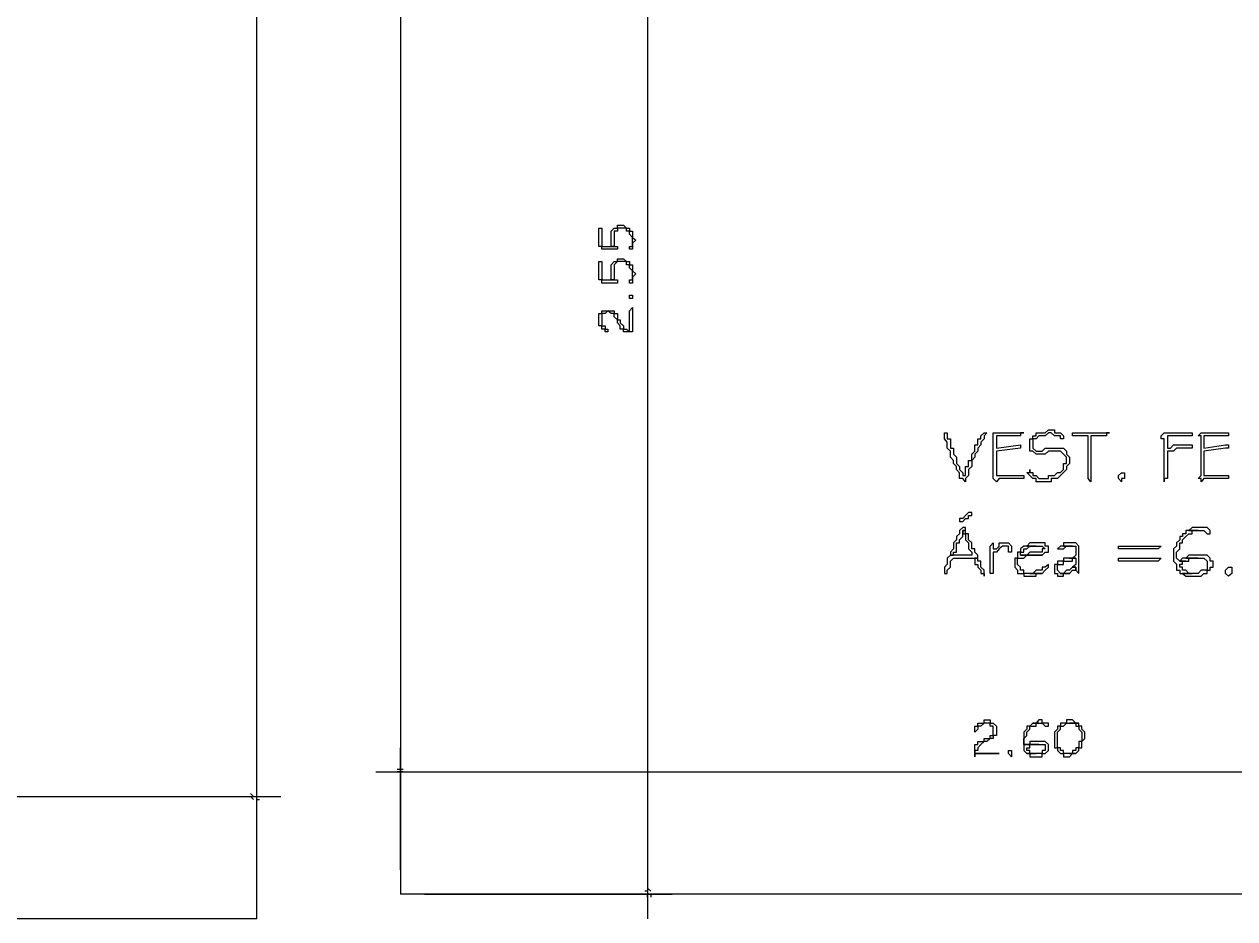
# Model space of a CAD drawing. Header units: millimetres. Extents: x -518.8 to -461.2, y 3.5 to 44.2.
# Drawn here: x -504.104 to -501.582, y 32.791 to 34.655 of the extents above; entities that cross this region are included whole.
import ezdxf

# ---------------------------------------------------------------- set-up
doc = ezdxf.new("R2010")
doc.units = ezdxf.units.MM
doc.header["$MEASUREMENT"] = 0
for name, color, linetype in [('10', 10, 'Continuous'), ('16', 16, 'Continuous'), ('MYSOLIDS', 7, 'Continuous')]:
    doc.layers.add(name, color=color, linetype=linetype)

msp = doc.modelspace()

# ---------------------------------------------------------------- linework, layer by layer
at = {"layer": '10'}
for points in [[(-503.6196, 32.7909), (-503.6196, 35.5985), (-503.6196, 35.5985), (-503.3203, 35.5985), (-503.3203, 32.8421)], [(-500.7105, 32.8421), (-503.3203, 32.8421)], [(-503.6196, 32.7909), (-507.7324, 32.7909)]]:
    msp.add_lwpolyline(points, dxfattribs=at)
at = {"layer": '16'}
for points in [[(-502.8053, 35.4518), (-502.8053, 32.7909)], [(-503.3203, 32.8932), (-503.3203, 33.1473)], [(-503.6196, 32.8421), (-503.6196, 33.0902)], [(-503.3714, 33.0969), (-500.6662, 33.0969)], [(-503.3271, 33.103), (-503.3203, 33.103), (-503.3203, 33.103), (-503.3203, 33.103), (-503.3203, 33.103), (-503.3143, 33.103)], [(-503.3143, 33.0969), (-503.3203, 33.0969), (-503.3203, 33.0969), (-503.3203, 33.0969), (-503.3203, 33.0969), (-503.3271, 33.0969)], [(-507.7835, 33.0458), (-503.5692, 33.0458)], [(-503.6263, 33.0458), (-503.6324, 33.0518)], [(-503.6263, 33.0398), (-503.6324, 33.0458)], [(-503.6196, 33.0458), (-503.6196, 33.0458), (-503.6196, 33.0458), (-503.6136, 33.0458)], [(-503.6196, 33.0398), (-503.6196, 33.0398), (-503.6196, 33.0398), (-503.6136, 33.0398)], [(-502.7985, 32.8488), (-502.8053, 32.8548)], [(-503.2699, 32.8421), (-502.7542, 32.8421)], [(-502.8053, 32.8488), (-502.8053, 32.8488), (-502.8053, 32.8488), (-502.8113, 32.8488)], [(-502.8053, 32.836), (-502.8053, 32.8421), (-502.8053, 32.8421), (-502.8113, 32.8421)], [(-502.7985, 32.8421), (-502.7985, 32.8421), (-502.7985, 32.8421), (-502.7985, 32.836)]]:
    msp.add_lwpolyline(points, dxfattribs=at)
at = {"layer": 'MYSOLIDS'}
for points in [[(-502.9008, 34.1917), (-502.894, 34.1917), (-502.894, 34.1917), (-502.894, 34.1917), (-502.888, 34.1917), (-502.8812, 34.1917), (-502.8812, 34.1917), (-502.8752, 34.1917), (-502.8752, 34.1917), (-502.8812, 34.1917), (-502.8812, 34.1985), (-502.8812, 34.1985), (-502.8812, 34.1985), (-502.8812, 34.2045), (-502.8812, 34.2045), (-502.8812, 34.2105), (-502.8812, 34.2105), (-502.8812, 34.2172), (-502.8812, 34.2172), (-502.8812, 34.2233), (-502.8812, 34.2233), (-502.8752, 34.23), (-502.8752, 34.23), (-502.8752, 34.23), (-502.8684, 34.23), (-502.8684, 34.236), (-502.8684, 34.236), (-502.8624, 34.236), (-502.8624, 34.236), (-502.8557, 34.236), (-502.8557, 34.236), (-502.8496, 34.23), (-502.8496, 34.23), (-502.8496, 34.23), (-502.8429, 34.23), (-502.8429, 34.2233), (-502.8429, 34.2233), (-502.8369, 34.2233), (-502.8369, 34.2172), (-502.8369, 34.2172), (-502.8369, 34.2172), (-502.8369, 34.2105), (-502.8369, 34.2105), (-502.8301, 34.2045), (-502.8301, 34.2045), (-502.8369, 34.1985), (-502.8369, 34.1985), (-502.8369, 34.1917), (-502.8369, 34.1917), (-502.8369, 34.1917), (-502.8369, 34.1857), (-502.8429, 34.1857), (-502.8429, 34.1857), (-502.8429, 34.1857), (-502.8429, 34.1857), (-502.8429, 34.1857), (-502.8429, 34.1857), (-502.8429, 34.1857), (-502.8429, 34.1857), (-502.8429, 34.1917), (-502.8429, 34.1917), (-502.8429, 34.1917), (-502.8369, 34.1917), (-502.8369, 34.1917), (-502.8369, 34.1985), (-502.8369, 34.1985), (-502.8369, 34.2045), (-502.8369, 34.2045), (-502.8369, 34.2105), (-502.8369, 34.2105), (-502.8429, 34.2172), (-502.8429, 34.2172), (-502.8429, 34.2172), (-502.8429, 34.2233), (-502.8496, 34.2233), (-502.8496, 34.2233), (-502.8496, 34.23), (-502.8557, 34.23), (-502.8557, 34.23), (-502.8624, 34.23), (-502.8624, 34.23), (-502.8684, 34.23), (-502.8684, 34.2233), (-502.8752, 34.2233), (-502.8752, 34.2233), (-502.8752, 34.2233), (-502.8752, 34.2172), (-502.8752, 34.2172), (-502.8752, 34.2105), (-502.8752, 34.2105), (-502.8752, 34.2045), (-502.8752, 34.2045), (-502.8752, 34.2045), (-502.8752, 34.1985), (-502.8752, 34.1985), (-502.8752, 34.1985), (-502.8752, 34.1917), (-502.8752, 34.1917), (-502.8684, 34.1917), (-502.8684, 34.1917), (-502.8684, 34.1857), (-502.8684, 34.1857), (-502.8752, 34.1857), (-502.8752, 34.1857), (-502.8752, 34.1857), (-502.8812, 34.1857), (-502.8812, 34.1857), (-502.888, 34.1857), (-502.888, 34.1857), (-502.894, 34.1857), (-502.894, 34.1857), (-502.9008, 34.1857), (-502.9008, 34.1857), (-502.9008, 34.1857), (-502.9008, 34.1917), (-502.9068, 34.1917), (-502.9068, 34.1917), (-502.9068, 34.1985), (-502.9068, 34.1985), (-502.9068, 34.1985), (-502.9068, 34.2045), (-502.9068, 34.2045), (-502.9068, 34.2105), (-502.9068, 34.2105), (-502.9068, 34.2172), (-502.9068, 34.2233), (-502.9068, 34.2233), (-502.9068, 34.2233), (-502.9068, 34.23), (-502.9068, 34.23), (-502.9068, 34.23), (-502.9068, 34.23), (-502.9008, 34.23), (-502.9008, 34.23), (-502.9008, 34.23), (-502.9008, 34.23), (-502.9008, 34.23), (-502.9008, 34.2233), (-502.9008, 34.2233), (-502.9008, 34.2172), (-502.9008, 34.2105), (-502.9008, 34.2105), (-502.9008, 34.2045), (-502.9008, 34.1985), (-502.9008, 34.1985), (-502.9008, 34.1917), (-502.9008, 34.1917), (-502.9008, 34.1917), (-502.9008, 34.1917), (-502.9008, 34.1917)], [(-502.9008, 34.1218), (-502.894, 34.1218), (-502.894, 34.1218), (-502.894, 34.1218), (-502.888, 34.1218), (-502.8812, 34.1218), (-502.8812, 34.1218), (-502.8752, 34.1218), (-502.8752, 34.1218), (-502.8812, 34.1218), (-502.8812, 34.1278), (-502.8812, 34.1278), (-502.8812, 34.1345), (-502.8812, 34.1345), (-502.8812, 34.1345), (-502.8812, 34.1406), (-502.8812, 34.1406), (-502.8812, 34.1473), (-502.8812, 34.1473), (-502.8812, 34.1533), (-502.8812, 34.1533), (-502.8752, 34.1601), (-502.8752, 34.1601), (-502.8752, 34.1601), (-502.8684, 34.1601), (-502.8684, 34.1661), (-502.8684, 34.1661), (-502.8624, 34.1661), (-502.8624, 34.1661), (-502.8557, 34.1661), (-502.8557, 34.1661), (-502.8496, 34.1601), (-502.8496, 34.1601), (-502.8496, 34.1601), (-502.8429, 34.1601), (-502.8429, 34.1601), (-502.8429, 34.1533), (-502.8369, 34.1533), (-502.8369, 34.1533), (-502.8369, 34.1473), (-502.8369, 34.1473), (-502.8369, 34.1406), (-502.8369, 34.1406), (-502.8301, 34.1345), (-502.8301, 34.1345), (-502.8369, 34.1278), (-502.8369, 34.1278), (-502.8369, 34.1218), (-502.8369, 34.1218), (-502.8369, 34.1218), (-502.8369, 34.115), (-502.8429, 34.115), (-502.8429, 34.115), (-502.8429, 34.115), (-502.8429, 34.115), (-502.8429, 34.115), (-502.8429, 34.115), (-502.8429, 34.1218), (-502.8429, 34.1218), (-502.8429, 34.1218), (-502.8429, 34.1218), (-502.8429, 34.1218), (-502.8369, 34.1218), (-502.8369, 34.1218), (-502.8369, 34.1278), (-502.8369, 34.1278), (-502.8369, 34.1345), (-502.8369, 34.1345), (-502.8369, 34.1406), (-502.8369, 34.1406), (-502.8429, 34.1473), (-502.8429, 34.1473), (-502.8429, 34.1533), (-502.8429, 34.1533), (-502.8496, 34.1533), (-502.8496, 34.1533), (-502.8496, 34.1601), (-502.8557, 34.1601), (-502.8557, 34.1601), (-502.8624, 34.1601), (-502.8624, 34.1601), (-502.8684, 34.1601), (-502.8684, 34.1601), (-502.8752, 34.1533), (-502.8752, 34.1533), (-502.8752, 34.1533), (-502.8752, 34.1473), (-502.8752, 34.1473), (-502.8752, 34.1406), (-502.8752, 34.1406), (-502.8752, 34.1345), (-502.8752, 34.1345), (-502.8752, 34.1345), (-502.8752, 34.1278), (-502.8752, 34.1278), (-502.8752, 34.1278), (-502.8752, 34.1218), (-502.8752, 34.1218), (-502.8684, 34.1218), (-502.8684, 34.1218), (-502.8684, 34.115), (-502.8684, 34.115), (-502.8752, 34.115), (-502.8752, 34.115), (-502.8752, 34.115), (-502.8812, 34.115), (-502.8812, 34.115), (-502.888, 34.115), (-502.888, 34.115), (-502.894, 34.115), (-502.894, 34.115), (-502.9008, 34.115), (-502.9008, 34.115), (-502.9008, 34.115), (-502.9008, 34.1218), (-502.9068, 34.1218), (-502.9068, 34.1218), (-502.9068, 34.1278), (-502.9068, 34.1278), (-502.9068, 34.1345), (-502.9068, 34.1345), (-502.9068, 34.1406), (-502.9068, 34.1406), (-502.9068, 34.1473), (-502.9068, 34.1473), (-502.9068, 34.1533), (-502.9068, 34.1533), (-502.9068, 34.1533), (-502.9068, 34.1601), (-502.9068, 34.1601), (-502.9068, 34.1601), (-502.9068, 34.1601), (-502.9008, 34.1601), (-502.9008, 34.1601), (-502.9008, 34.1601), (-502.9008, 34.1601), (-502.9008, 34.1601), (-502.9008, 34.1533), (-502.9008, 34.1533), (-502.9008, 34.1473), (-502.9008, 34.1406), (-502.9008, 34.1406), (-502.9008, 34.1345), (-502.9008, 34.1278), (-502.9008, 34.1278), (-502.9008, 34.1218), (-502.9008, 34.1218), (-502.9008, 34.1218), (-502.9008, 34.1218), (-502.9008, 34.1218)], [(-502.8369, 34.0902), (-502.8369, 34.0834), (-502.8369, 34.0834), (-502.8369, 34.0834), (-502.8369, 34.0834), (-502.8429, 34.0834), (-502.8429, 34.0834), (-502.8429, 34.0902), (-502.8429, 34.0902), (-502.8429, 34.0902), (-502.8429, 34.0902), (-502.8429, 34.0902), (-502.8429, 34.0902), (-502.8369, 34.0902), (-502.8369, 34.0902), (-502.8369, 34.0902), (-502.8369, 34.0902), (-502.8369, 34.0902), (-502.8369, 34.0902), (-502.8369, 34.0902)], [(-502.8429, 34.0135), (-502.8429, 34.0578), (-502.8429, 34.0578), (-502.8429, 34.0578), (-502.8369, 34.0646), (-502.8369, 34.0646), (-502.8369, 34.0578), (-502.8369, 34.0578), (-502.8369, 34.0578), (-502.8369, 34.0578), (-502.8369, 34.0135), (-502.8369, 34.0135), (-502.8369, 34.0135), (-502.8369, 34.0135), (-502.8369, 34.0135), (-502.8369, 34.0135), (-502.8369, 34.0135), (-502.8369, 34.0135), (-502.8369, 34.0135), (-502.8429, 34.0135), (-502.8429, 34.0135), (-502.8496, 34.0135), (-502.8496, 34.0135), (-502.8496, 34.0135), (-502.8557, 34.0135), (-502.8557, 34.0195), (-502.8624, 34.0195), (-502.8624, 34.0195), (-502.8624, 34.0195), (-502.8624, 34.0263), (-502.8624, 34.0263), (-502.8684, 34.0323), (-502.8684, 34.0323), (-502.8684, 34.0391), (-502.8684, 34.0391), (-502.8752, 34.0451), (-502.8752, 34.0451), (-502.8752, 34.0451), (-502.8752, 34.0518), (-502.8812, 34.0518), (-502.8812, 34.0518), (-502.8812, 34.0518), (-502.888, 34.0578), (-502.888, 34.0578), (-502.894, 34.0518), (-502.894, 34.0518), (-502.9008, 34.0518), (-502.9008, 34.0518), (-502.9008, 34.0451), (-502.9008, 34.0451), (-502.9008, 34.0391), (-502.9008, 34.0391), (-502.9008, 34.0323), (-502.9008, 34.0323), (-502.9008, 34.0323), (-502.9008, 34.0263), (-502.9008, 34.0263), (-502.894, 34.0263), (-502.894, 34.0195), (-502.894, 34.0195), (-502.888, 34.0195), (-502.888, 34.0195), (-502.888, 34.0135), (-502.888, 34.0135), (-502.888, 34.0135), (-502.888, 34.0135), (-502.888, 34.0135), (-502.888, 34.0135), (-502.894, 34.0135), (-502.894, 34.0135), (-502.894, 34.0195), (-502.9008, 34.0195), (-502.9008, 34.0195), (-502.9008, 34.0195), (-502.9008, 34.0263), (-502.9068, 34.0263), (-502.9068, 34.0263), (-502.9068, 34.0323), (-502.9068, 34.0323), (-502.9068, 34.0391), (-502.9068, 34.0391), (-502.9068, 34.0451), (-502.9068, 34.0451), (-502.9068, 34.0518), (-502.9008, 34.0518), (-502.9008, 34.0518), (-502.9008, 34.0518), (-502.9008, 34.0578), (-502.894, 34.0578), (-502.894, 34.0578), (-502.888, 34.0578), (-502.888, 34.0578), (-502.888, 34.0578), (-502.8812, 34.0578), (-502.8812, 34.0578), (-502.8812, 34.0578), (-502.8752, 34.0578), (-502.8752, 34.0518), (-502.8752, 34.0518), (-502.8684, 34.0518), (-502.8684, 34.0451), (-502.8684, 34.0451), (-502.8684, 34.0391), (-502.8624, 34.0391), (-502.8624, 34.0323), (-502.8624, 34.0323), (-502.8624, 34.0323), (-502.8557, 34.0263), (-502.8557, 34.0263), (-502.8557, 34.0195), (-502.8557, 34.0195), (-502.8496, 34.0195), (-502.8496, 34.0195), (-502.8429, 34.0135), (-502.8429, 34.0135), (-502.8429, 34.0135), (-502.8429, 34.0135), (-502.8429, 34.0135)], [(-502.1429, 33.7142), (-502.1429, 33.7142), (-502.1429, 33.7203), (-502.1429, 33.727), (-502.1429, 33.733), (-502.1369, 33.733), (-502.1369, 33.7398), (-502.1369, 33.7458), (-502.1301, 33.7458), (-502.1301, 33.7526), (-502.1301, 33.7526), (-502.1301, 33.7586), (-502.1241, 33.7654), (-502.1241, 33.7654), (-502.1241, 33.7714), (-502.1241, 33.7782), (-502.1173, 33.7782), (-502.1173, 33.7842), (-502.1173, 33.7909), (-502.1113, 33.7909), (-502.1113, 33.7969), (-502.1113, 33.7969), (-502.1045, 33.8037), (-502.1045, 33.8037), (-502.1045, 33.8037), (-502.1045, 33.8037), (-502.1045, 33.8037), (-502.0985, 33.8037), (-502.0985, 33.8037), (-502.0985, 33.8037), (-502.1045, 33.7969), (-502.1045, 33.7909), (-502.1113, 33.7842), (-502.1113, 33.7842), (-502.1113, 33.7782), (-502.1173, 33.7714), (-502.1173, 33.7714), (-502.1173, 33.7654), (-502.1241, 33.7586), (-502.1241, 33.7586), (-502.1241, 33.7526), (-502.1241, 33.7526), (-502.1301, 33.7458), (-502.1301, 33.7398), (-502.1301, 33.733), (-502.1301, 33.733), (-502.1369, 33.727), (-502.1369, 33.7203), (-502.1369, 33.7203), (-502.1369, 33.7142), (-502.1429, 33.7082), (-502.1429, 33.7082), (-502.1429, 33.7082), (-502.1429, 33.7082), (-502.1429, 33.7015), (-502.1429, 33.7015), (-502.1429, 33.7015), (-502.1429, 33.7015), (-502.1489, 33.7082), (-502.1489, 33.7082), (-502.1557, 33.7082), (-502.1557, 33.7142), (-502.1557, 33.7203), (-502.1617, 33.727), (-502.1617, 33.727), (-502.1617, 33.727), (-502.1617, 33.733), (-502.1684, 33.7398), (-502.1684, 33.7398), (-502.1684, 33.7458), (-502.1745, 33.7526), (-502.1745, 33.7526), (-502.1745, 33.7586), (-502.1745, 33.7586), (-502.1745, 33.7654), (-502.1812, 33.7714), (-502.1812, 33.7714), (-502.1812, 33.7782), (-502.1812, 33.7782), (-502.1812, 33.7842), (-502.1872, 33.7909), (-502.1872, 33.7969), (-502.1872, 33.7969), (-502.1872, 33.8037), (-502.1872, 33.8037), (-502.1872, 33.8037), (-502.1872, 33.8037), (-502.1812, 33.8037), (-502.1812, 33.8037), (-502.1812, 33.8037), (-502.1812, 33.7969), (-502.1812, 33.7969), (-502.1812, 33.7909), (-502.1745, 33.7909), (-502.1745, 33.7842), (-502.1745, 33.7842), (-502.1745, 33.7782), (-502.1745, 33.7714), (-502.1684, 33.7714), (-502.1684, 33.7654), (-502.1684, 33.7586), (-502.1684, 33.7586), (-502.1617, 33.7526), (-502.1617, 33.7458), (-502.1617, 33.7458), (-502.1617, 33.7398), (-502.1557, 33.733), (-502.1557, 33.727), (-502.1557, 33.727), (-502.1489, 33.7203), (-502.1489, 33.7203), (-502.1489, 33.7142), (-502.1429, 33.7142), (-502.1429, 33.7142), (-502.1429, 33.7142), (-502.1429, 33.7142)], [(-502.079, 33.7714), (-502.0286, 33.7782), (-502.0286, 33.7782), (-502.0286, 33.7782), (-502.0286, 33.7782), (-502.0286, 33.7714), (-502.0286, 33.7714), (-502.0286, 33.7714), (-502.0286, 33.7714), (-502.0286, 33.7714), (-502.0286, 33.7714), (-502.079, 33.7654), (-502.079, 33.7654), (-502.079, 33.7654), (-502.079, 33.7586), (-502.079, 33.7586), (-502.079, 33.7586), (-502.079, 33.7526), (-502.079, 33.7458), (-502.079, 33.7398), (-502.079, 33.7398), (-502.079, 33.733), (-502.079, 33.733), (-502.079, 33.727), (-502.079, 33.721), (-502.079, 33.721), (-502.079, 33.7142), (-502.079, 33.7142), (-502.073, 33.7142), (-502.0662, 33.7142), (-502.0662, 33.7142), (-502.0602, 33.7142), (-502.0534, 33.7142), (-502.0534, 33.7142), (-502.0474, 33.7142), (-502.0414, 33.7142), (-502.0414, 33.7142), (-502.0346, 33.7142), (-502.0286, 33.7142), (-502.0286, 33.7142), (-502.0218, 33.7142), (-502.0218, 33.7142), (-502.0218, 33.7142), (-502.0218, 33.7142), (-502.0218, 33.7082), (-502.0286, 33.7082), (-502.0346, 33.7082), (-502.0414, 33.7082), (-502.0414, 33.7082), (-502.0474, 33.7082), (-502.0534, 33.7082), (-502.0534, 33.7082), (-502.0602, 33.7082), (-502.0662, 33.7082), (-502.0662, 33.7082), (-502.073, 33.7082), (-502.073, 33.7082), (-502.079, 33.7015), (-502.079, 33.7015), (-502.0857, 33.7082), (-502.0857, 33.7082), (-502.0857, 33.7082), (-502.0857, 33.7082), (-502.0857, 33.7142), (-502.0857, 33.7142), (-502.0857, 33.721), (-502.0857, 33.727), (-502.0857, 33.727), (-502.0857, 33.733), (-502.0857, 33.7398), (-502.0857, 33.7458), (-502.0857, 33.7458), (-502.0857, 33.7526), (-502.0857, 33.7586), (-502.0857, 33.7586), (-502.0857, 33.7654), (-502.0857, 33.7714), (-502.0857, 33.7714), (-502.0857, 33.7782), (-502.0857, 33.7842), (-502.0857, 33.7909), (-502.0857, 33.7909), (-502.0857, 33.7969), (-502.0857, 33.7969), (-502.0857, 33.7969), (-502.0857, 33.8037), (-502.0857, 33.8037), (-502.079, 33.8037), (-502.079, 33.8037), (-502.073, 33.8037), (-502.0662, 33.8037), (-502.0662, 33.8037), (-502.0662, 33.8037), (-502.0602, 33.8037), (-502.0534, 33.8037), (-502.0534, 33.8037), (-502.0474, 33.8037), (-502.0414, 33.8037), (-502.0414, 33.8037), (-502.0346, 33.8037), (-502.0286, 33.8037), (-502.0286, 33.8037), (-502.0286, 33.8037), (-502.0218, 33.8037), (-502.0218, 33.8037), (-502.0218, 33.8037), (-502.0218, 33.8037), (-502.0218, 33.8037), (-502.0286, 33.8037), (-502.0286, 33.7969), (-502.0346, 33.7969), (-502.0346, 33.7969), (-502.0414, 33.7969), (-502.0534, 33.7969), (-502.0534, 33.7969), (-502.0602, 33.7969), (-502.0662, 33.7969), (-502.073, 33.7969), (-502.073, 33.7969), (-502.079, 33.7969), (-502.079, 33.7909), (-502.079, 33.7842), (-502.079, 33.7842), (-502.079, 33.7782), (-502.079, 33.7782), (-502.079, 33.7714), (-502.079, 33.7714), (-502.079, 33.7714), (-502.079, 33.7714)], [(-501.9451, 33.7909), (-501.9451, 33.7909), (-501.9451, 33.7909), (-501.9451, 33.7969), (-501.9451, 33.7969), (-501.9519, 33.7969), (-501.9579, 33.7969), (-501.9579, 33.7969), (-501.9647, 33.8037), (-501.9647, 33.8037), (-501.9707, 33.8037), (-501.9775, 33.7969), (-501.9835, 33.7969), (-501.9835, 33.7969), (-501.9902, 33.7969), (-501.9902, 33.7969), (-501.9963, 33.7909), (-502.003, 33.7909), (-502.003, 33.7842), (-502.003, 33.7782), (-502.003, 33.7782), (-502.003, 33.7714), (-502.003, 33.7714), (-501.9963, 33.7654), (-501.9902, 33.7654), (-501.9902, 33.7654), (-501.9835, 33.7654), (-501.9835, 33.7654), (-501.9775, 33.7714), (-501.9707, 33.7714), (-501.9707, 33.7714), (-501.9647, 33.7714), (-501.9579, 33.7714), (-501.9579, 33.7714), (-501.9519, 33.7714), (-501.9451, 33.7714), (-501.9451, 33.7714), (-501.9391, 33.7714), (-501.9331, 33.7654), (-501.9331, 33.7654), (-501.9331, 33.7654), (-501.9331, 33.7586), (-501.9263, 33.7526), (-501.9263, 33.7526), (-501.9263, 33.7458), (-501.9263, 33.7398), (-501.9263, 33.7398), (-501.9331, 33.733), (-501.9331, 33.727), (-501.9331, 33.727), (-501.9391, 33.721), (-501.9391, 33.721), (-501.9451, 33.7142), (-501.9451, 33.7142), (-501.9451, 33.7142), (-501.9519, 33.7082), (-501.9519, 33.7082), (-501.9579, 33.7082), (-501.9647, 33.7082), (-501.9647, 33.7015), (-501.9707, 33.7015), (-501.9775, 33.7015), (-501.9835, 33.7015), (-501.9835, 33.7015), (-501.9902, 33.7015), (-501.9963, 33.7015), (-501.9963, 33.7082), (-502.003, 33.7082), (-502.003, 33.7082), (-502.009, 33.7142), (-502.009, 33.7142), (-502.0158, 33.721), (-502.0158, 33.721), (-502.009, 33.721), (-502.009, 33.721), (-502.009, 33.727), (-502.009, 33.727), (-502.009, 33.721), (-502.009, 33.721), (-502.003, 33.721), (-502.003, 33.721), (-502.003, 33.7142), (-501.9963, 33.7142), (-501.9963, 33.7142), (-501.9902, 33.7082), (-501.9902, 33.7082), (-501.9835, 33.7082), (-501.9775, 33.7082), (-501.9707, 33.7082), (-501.9707, 33.7142), (-501.9647, 33.7142), (-501.9579, 33.7142), (-501.9579, 33.7142), (-501.9519, 33.721), (-501.9519, 33.721), (-501.9519, 33.721), (-501.9451, 33.721), (-501.9391, 33.727), (-501.9391, 33.733), (-501.9391, 33.733), (-501.9391, 33.7398), (-501.9331, 33.7398), (-501.9331, 33.7458), (-501.9331, 33.7526), (-501.9391, 33.7586), (-501.9391, 33.7586), (-501.9391, 33.7586), (-501.9451, 33.7654), (-501.9451, 33.7654), (-501.9519, 33.7654), (-501.9519, 33.7654), (-501.9579, 33.7654), (-501.9647, 33.7654), (-501.9647, 33.7654), (-501.9707, 33.7654), (-501.9775, 33.7586), (-501.9835, 33.7586), (-501.9835, 33.7586), (-501.9902, 33.7586), (-501.9963, 33.7586), (-502.003, 33.7654), (-502.003, 33.7654), (-502.003, 33.7654), (-502.009, 33.7654), (-502.009, 33.7714), (-502.009, 33.7782), (-502.009, 33.7782), (-502.009, 33.7842), (-502.009, 33.7842), (-502.009, 33.7909), (-502.003, 33.7909), (-502.003, 33.7969), (-501.9963, 33.7969), (-501.9963, 33.8037), (-501.9902, 33.8037), (-501.9835, 33.8037), (-501.9835, 33.8037), (-501.9775, 33.8037), (-501.9707, 33.8097), (-501.9647, 33.8097), (-501.9647, 33.8097), (-501.9579, 33.8097), (-501.9579, 33.8037), (-501.9519, 33.8037), (-501.9451, 33.8037), (-501.9451, 33.8037), (-501.9391, 33.7969), (-501.9391, 33.7969), (-501.9391, 33.7909), (-501.9391, 33.7909), (-501.9451, 33.7909), (-501.9451, 33.7909), (-501.9451, 33.7909), (-501.9451, 33.7909), (-501.9451, 33.7909)], [(-501.8496, 33.8037), (-501.8496, 33.8037), (-501.8496, 33.8037), (-501.8496, 33.8037), (-501.8436, 33.8037), (-501.8436, 33.8037), (-501.8496, 33.8037), (-501.8496, 33.8037), (-501.8496, 33.7969), (-501.8496, 33.7969), (-501.882, 33.7969), (-501.882, 33.7082), (-501.882, 33.7082), (-501.882, 33.7082), (-501.882, 33.7015), (-501.882, 33.7015), (-501.888, 33.7082), (-501.888, 33.7082), (-501.888, 33.7082), (-501.888, 33.7082), (-501.888, 33.7969), (-501.888, 33.7969), (-501.9008, 33.7969), (-501.9075, 33.7969), (-501.9075, 33.7969), (-501.9136, 33.7969), (-501.9136, 33.7969), (-501.9136, 33.7969), (-501.9203, 33.7969), (-501.9203, 33.7969), (-501.9203, 33.7969), (-501.9203, 33.7969), (-501.9203, 33.8037), (-501.9203, 33.8037), (-501.9136, 33.8037), (-501.9136, 33.8037), (-501.9136, 33.8037), (-501.9075, 33.8037), (-501.9008, 33.8037), (-501.9008, 33.8037), (-501.8948, 33.8037), (-501.888, 33.8037), (-501.888, 33.8037), (-501.8496, 33.8037), (-501.8496, 33.8037), (-501.8496, 33.8037)], [(-501.7226, 33.7714), (-501.7166, 33.7714), (-501.7166, 33.7714), (-501.7098, 33.7782), (-501.7038, 33.7782), (-501.697, 33.7782), (-501.697, 33.7782), (-501.691, 33.7782), (-501.6842, 33.7782), (-501.6842, 33.7782), (-501.6782, 33.7782), (-501.6782, 33.7782), (-501.6782, 33.7782), (-501.6714, 33.7782), (-501.6714, 33.7782), (-501.6714, 33.7714), (-501.6714, 33.7714), (-501.6714, 33.7714), (-501.6714, 33.7714), (-501.6782, 33.7714), (-501.6842, 33.7714), (-501.691, 33.7714), (-501.697, 33.7714), (-501.7038, 33.7714), (-501.7038, 33.7714), (-501.7098, 33.7654), (-501.7166, 33.7654), (-501.7226, 33.7654), (-501.7226, 33.7654), (-501.7226, 33.7654), (-501.7226, 33.7654), (-501.7226, 33.7586), (-501.7226, 33.7526), (-501.7226, 33.7526), (-501.7226, 33.7458), (-501.7226, 33.7458), (-501.7226, 33.733), (-501.7226, 33.727), (-501.7226, 33.727), (-501.7226, 33.721), (-501.7226, 33.7142), (-501.7226, 33.7142), (-501.7226, 33.7082), (-501.7293, 33.7082), (-501.7293, 33.7015), (-501.7293, 33.7082), (-501.7293, 33.7082), (-501.7293, 33.7082), (-501.7293, 33.7082), (-501.7293, 33.7142), (-501.7293, 33.7142), (-501.7293, 33.7142), (-501.7293, 33.721), (-501.7293, 33.727), (-501.7293, 33.727), (-501.7293, 33.733), (-501.7293, 33.7398), (-501.7293, 33.7458), (-501.7293, 33.7458), (-501.7293, 33.7526), (-501.7293, 33.7586), (-501.7293, 33.7586), (-501.7293, 33.7654), (-501.7293, 33.7714), (-501.7293, 33.7782), (-501.7293, 33.7782), (-501.7293, 33.7842), (-501.7293, 33.7909), (-501.7354, 33.7909), (-501.7354, 33.7969), (-501.7354, 33.7969), (-501.7354, 33.7969), (-501.7293, 33.8037), (-501.7293, 33.8037), (-501.7293, 33.8037), (-501.7226, 33.8037), (-501.7226, 33.8037), (-501.7166, 33.8037), (-501.7098, 33.8037), (-501.7038, 33.8037), (-501.7038, 33.8037), (-501.697, 33.8037), (-501.691, 33.8037), (-501.6842, 33.8037), (-501.6842, 33.8037), (-501.6782, 33.8037), (-501.6714, 33.8037), (-501.6714, 33.8037), (-501.6714, 33.8037), (-501.6714, 33.8037), (-501.6714, 33.8037), (-501.6714, 33.8037), (-501.6714, 33.8037), (-501.6714, 33.8037), (-501.6714, 33.7969), (-501.6782, 33.7969), (-501.6842, 33.7969), (-501.691, 33.7969), (-501.697, 33.7969), (-501.7038, 33.7969), (-501.7098, 33.7969), (-501.7098, 33.7969), (-501.7166, 33.7969), (-501.7226, 33.7969), (-501.7226, 33.7969), (-501.7226, 33.7969), (-501.7226, 33.7909), (-501.7226, 33.7842), (-501.7226, 33.7842), (-501.7226, 33.7782), (-501.7226, 33.7714), (-501.7226, 33.7714), (-501.7226, 33.7714), (-501.7226, 33.7714)], [(-501.6466, 33.7714), (-501.6015, 33.7782), (-501.6015, 33.7782), (-501.5955, 33.7782), (-501.5955, 33.7782), (-501.5955, 33.7714), (-501.5955, 33.7714), (-501.5955, 33.7714), (-501.5955, 33.7714), (-501.6015, 33.7714), (-501.6015, 33.7714), (-501.6466, 33.7654), (-501.6466, 33.7654), (-501.6466, 33.7654), (-501.6466, 33.7586), (-501.6466, 33.7586), (-501.6466, 33.7586), (-501.6466, 33.7526), (-501.6466, 33.7458), (-501.6466, 33.7398), (-501.6466, 33.7398), (-501.6466, 33.733), (-501.6466, 33.733), (-501.6466, 33.727), (-501.6466, 33.721), (-501.6466, 33.721), (-501.6466, 33.7142), (-501.6466, 33.7142), (-501.6466, 33.7142), (-501.6399, 33.7142), (-501.6339, 33.7142), (-501.6271, 33.7142), (-501.6271, 33.7142), (-501.6211, 33.7142), (-501.6211, 33.7142), (-501.6143, 33.7142), (-501.6083, 33.7142), (-501.6015, 33.7142), (-501.6015, 33.7142), (-501.5955, 33.7142), (-501.5955, 33.7142), (-501.5955, 33.7142), (-501.5955, 33.7142), (-501.5955, 33.7142), (-501.5955, 33.7082), (-501.6015, 33.7082), (-501.6015, 33.7082), (-501.6083, 33.7082), (-501.6143, 33.7082), (-501.6143, 33.7082), (-501.6211, 33.7082), (-501.6271, 33.7082), (-501.6271, 33.7082), (-501.6339, 33.7082), (-501.6399, 33.7082), (-501.6466, 33.7082), (-501.6466, 33.7082), (-501.6527, 33.7015), (-501.6527, 33.7015), (-501.6527, 33.7082), (-501.6527, 33.7082), (-501.6587, 33.7082), (-501.6587, 33.7082), (-501.6527, 33.7142), (-501.6527, 33.7142), (-501.6527, 33.721), (-501.6527, 33.727), (-501.6527, 33.727), (-501.6527, 33.733), (-501.6527, 33.7398), (-501.6527, 33.7458), (-501.6527, 33.7458), (-501.6527, 33.7526), (-501.6527, 33.7586), (-501.6527, 33.7586), (-501.6527, 33.7654), (-501.6527, 33.7714), (-501.6527, 33.7714), (-501.6527, 33.7782), (-501.6527, 33.7842), (-501.6527, 33.7909), (-501.6527, 33.7909), (-501.6527, 33.7969), (-501.6587, 33.7969), (-501.6587, 33.7969), (-501.6527, 33.8037), (-501.6527, 33.8037), (-501.6527, 33.8037), (-501.6466, 33.8037), (-501.6466, 33.8037), (-501.6399, 33.8037), (-501.6339, 33.8037), (-501.6339, 33.8037), (-501.6271, 33.8037), (-501.6271, 33.8037), (-501.6211, 33.8037), (-501.6211, 33.8037), (-501.6143, 33.8037), (-501.6083, 33.8037), (-501.6015, 33.8037), (-501.6015, 33.8037), (-501.5955, 33.8037), (-501.5955, 33.8037), (-501.5955, 33.8037), (-501.5955, 33.8037), (-501.5955, 33.8037), (-501.5955, 33.8037), (-501.5955, 33.8037), (-501.5955, 33.8037), (-501.5955, 33.7969), (-501.6015, 33.7969), (-501.6083, 33.7969), (-501.6143, 33.7969), (-501.6211, 33.7969), (-501.6271, 33.7969), (-501.6339, 33.7969), (-501.6339, 33.7969), (-501.6399, 33.7969), (-501.6466, 33.7969), (-501.6466, 33.7969), (-501.6466, 33.7909), (-501.6466, 33.7842), (-501.6466, 33.7842), (-501.6466, 33.7782), (-501.6466, 33.7782), (-501.6466, 33.7714), (-501.6466, 33.7714), (-501.6466, 33.7714), (-501.6466, 33.7714)], [(-501.8181, 33.7015), (-501.8248, 33.7082), (-501.8248, 33.7082), (-501.8248, 33.7082), (-501.8248, 33.7082), (-501.8248, 33.7142), (-501.8248, 33.7142), (-501.8181, 33.7203), (-501.8181, 33.7203), (-501.8121, 33.7203), (-501.8121, 33.7203), (-501.8121, 33.7142), (-501.8121, 33.7142), (-501.8121, 33.7082), (-501.8181, 33.7082), (-501.8181, 33.7015), (-501.8181, 33.7015), (-501.8181, 33.7015), (-501.8181, 33.7015), (-501.8181, 33.7015)], [(-502.1301, 33.6375), (-502.1369, 33.6375), (-502.1369, 33.6375), (-502.1369, 33.6375), (-502.1429, 33.6315), (-502.1429, 33.6315), (-502.1489, 33.6248), (-502.1489, 33.6248), (-502.1557, 33.6248), (-502.1557, 33.6188), (-502.1557, 33.6188), (-502.1557, 33.6188), (-502.1557, 33.6188), (-502.1489, 33.6188), (-502.1489, 33.6188), (-502.1429, 33.6248), (-502.1429, 33.6248), (-502.1369, 33.6248), (-502.1369, 33.6315), (-502.1301, 33.6315), (-502.1301, 33.6315), (-502.1301, 33.6375), (-502.1301, 33.6375), (-502.1301, 33.6375), (-502.1301, 33.6375)], [(-502.1429, 33.6), (-502.1489, 33.6), (-502.1489, 33.5932), (-502.1429, 33.5932), (-502.1429, 33.5872), (-502.1429, 33.5804), (-502.1429, 33.5804), (-502.1369, 33.5744), (-502.1369, 33.5744), (-502.1369, 33.5676), (-502.1369, 33.5616), (-502.1301, 33.5548), (-502.1301, 33.5548), (-502.1301, 33.5488), (-502.1684, 33.5488), (-502.1745, 33.5488), (-502.1812, 33.5421), (-502.1812, 33.536), (-502.1812, 33.536), (-502.1812, 33.53), (-502.1812, 33.53), (-502.1872, 33.5233), (-502.1872, 33.5172), (-502.1872, 33.5105), (-502.1872, 33.5105), (-502.1872, 33.5105), (-502.1872, 33.5105), (-502.1812, 33.5105), (-502.1812, 33.5105), (-502.1812, 33.5172), (-502.1745, 33.5233), (-502.1745, 33.5233), (-502.1745, 33.53), (-502.1745, 33.53), (-502.1745, 33.536), (-502.1684, 33.5421), (-502.1241, 33.5421), (-502.1173, 33.5421), (-502.1173, 33.5488), (-502.1241, 33.5548), (-502.1241, 33.5548), (-502.1241, 33.5616), (-502.1301, 33.5616), (-502.1301, 33.5676), (-502.1301, 33.5744), (-502.1301, 33.5744), (-502.1369, 33.5804), (-502.1369, 33.5804), (-502.1369, 33.5872), (-502.1369, 33.5872), (-502.1369, 33.5932), (-502.1429, 33.5932), (-502.1429, 33.6), (-502.1429, 33.6)], [(-502.1489, 33.606), (-502.1489, 33.606), (-502.1489, 33.606), (-502.1489, 33.606), (-502.1557, 33.6), (-502.1557, 33.6), (-502.1557, 33.5932), (-502.1617, 33.5872), (-502.1617, 33.5804), (-502.1684, 33.5744), (-502.1684, 33.5676), (-502.1684, 33.5676), (-502.1684, 33.5616), (-502.1684, 33.5616), (-502.1745, 33.5548), (-502.1745, 33.5488), (-502.1745, 33.5488), (-502.1684, 33.5488), (-502.1684, 33.5488), (-502.1684, 33.5548), (-502.1617, 33.5548), (-502.1617, 33.5616), (-502.1617, 33.5676), (-502.1617, 33.5676), (-502.1617, 33.5744), (-502.1557, 33.5744), (-502.1557, 33.5804), (-502.1557, 33.5804), (-502.1489, 33.5872), (-502.1489, 33.5932), (-502.1489, 33.6), (-502.1429, 33.6), (-502.1429, 33.606), (-502.1429, 33.606), (-502.1489, 33.606), (-502.1489, 33.606)], [(-501.6782, 33.6), (-501.6782, 33.6), (-501.6842, 33.6), (-501.6842, 33.5932), (-501.691, 33.5932), (-501.691, 33.5872), (-501.697, 33.5872), (-501.697, 33.5804), (-501.697, 33.5804), (-501.7038, 33.5744), (-501.7038, 33.5676), (-501.7038, 33.5676), (-501.7038, 33.5676), (-501.7098, 33.5616), (-501.7098, 33.5548), (-501.7098, 33.5488), (-501.7098, 33.5488), (-501.7098, 33.5421), (-501.7098, 33.5421), (-501.7098, 33.536), (-501.7038, 33.53), (-501.7038, 33.5233), (-501.7038, 33.5233), (-501.7038, 33.5172), (-501.697, 33.5172), (-501.697, 33.5105), (-501.691, 33.5105), (-501.6714, 33.5105), (-501.6782, 33.5105), (-501.6782, 33.5105), (-501.6842, 33.5172), (-501.691, 33.5172), (-501.691, 33.5172), (-501.691, 33.5233), (-501.697, 33.5233), (-501.697, 33.53), (-501.691, 33.53), (-501.691, 33.536), (-501.6842, 33.536), (-501.697, 33.536), (-501.697, 33.536), (-501.7038, 33.5421), (-501.7038, 33.5421), (-501.7038, 33.5488), (-501.7038, 33.5488), (-501.7038, 33.5548), (-501.697, 33.5616), (-501.697, 33.5676), (-501.697, 33.5676), (-501.697, 33.5744), (-501.691, 33.5744), (-501.691, 33.5804), (-501.691, 33.5804), (-501.6842, 33.5872), (-501.6842, 33.5872), (-501.6782, 33.5932), (-501.6714, 33.5932), (-501.6714, 33.6), (-501.6714, 33.6), (-501.6654, 33.6), (-501.6587, 33.6), (-501.6587, 33.6), (-501.6782, 33.6), (-501.6782, 33.6)], [(-501.6527, 33.606), (-501.6527, 33.606), (-501.6587, 33.606), (-501.6654, 33.606), (-501.6714, 33.606), (-501.6714, 33.606), (-501.6782, 33.6), (-501.6587, 33.6), (-501.6527, 33.6), (-501.6466, 33.6), (-501.6466, 33.6), (-501.6399, 33.5932), (-501.6399, 33.5932), (-501.6399, 33.5932), (-501.6339, 33.5932), (-501.6339, 33.5932), (-501.6339, 33.5932), (-501.6339, 33.6), (-501.6339, 33.6), (-501.6399, 33.606), (-501.6399, 33.606), (-501.6466, 33.606), (-501.6527, 33.606), (-501.6527, 33.606), (-501.6527, 33.606)], [(-502.0857, 33.5616), (-502.079, 33.5616), (-502.073, 33.5676), (-502.073, 33.5676), (-502.073, 33.5744), (-502.0662, 33.5744), (-502.0602, 33.5744), (-502.0602, 33.5744), (-502.0534, 33.5744), (-502.0534, 33.5744), (-502.0474, 33.5676), (-502.0474, 33.5616), (-502.0474, 33.5616), (-502.0474, 33.5548), (-502.0474, 33.5548), (-502.0534, 33.5548), (-502.0534, 33.5548), (-502.0534, 33.5548), (-502.0534, 33.5548), (-502.0534, 33.5616), (-502.0534, 33.5616), (-502.0534, 33.5616), (-502.0534, 33.5616), (-502.0534, 33.5616), (-502.0534, 33.5616), (-502.0534, 33.5676), (-502.0534, 33.5676), (-502.0602, 33.5676), (-502.0602, 33.5676), (-502.0662, 33.5676), (-502.0662, 33.5676), (-502.0662, 33.5676), (-502.073, 33.5616), (-502.073, 33.5616), (-502.079, 33.5548), (-502.0857, 33.5548), (-502.0857, 33.5548), (-502.0857, 33.5488), (-502.0857, 33.5421), (-502.0857, 33.536), (-502.0857, 33.536), (-502.0857, 33.5293), (-502.0857, 33.5233), (-502.0857, 33.5233), (-502.0857, 33.5172), (-502.0857, 33.5172), (-502.0857, 33.5172), (-502.0857, 33.5105), (-502.0857, 33.5105), (-502.0857, 33.5105), (-502.0857, 33.5105), (-502.0857, 33.5105), (-502.0857, 33.5105), (-502.0918, 33.5105), (-502.0918, 33.5105), (-502.0918, 33.5233), (-502.0918, 33.5293), (-502.0918, 33.5293), (-502.0918, 33.536), (-502.0918, 33.5421), (-502.0918, 33.5421), (-502.0918, 33.5488), (-502.0918, 33.5548), (-502.0918, 33.5616), (-502.0918, 33.5616), (-502.0918, 33.5676), (-502.0918, 33.5676), (-502.0918, 33.5676), (-502.0918, 33.5676), (-502.0857, 33.5744), (-502.0857, 33.5744), (-502.0857, 33.5676), (-502.0857, 33.5676), (-502.0857, 33.5616), (-502.0857, 33.5616), (-502.0857, 33.5616), (-502.0857, 33.5616), (-502.0857, 33.5616), (-502.0857, 33.5616)], [(-502.0158, 33.5676), (-502.0218, 33.5676), (-502.0218, 33.5676), (-502.0286, 33.5616), (-502.0286, 33.5548), (-502.0346, 33.5548), (-502.0346, 33.5488), (-502.0346, 33.5488), (-502.0346, 33.5421), (-502.0406, 33.5421), (-502.0406, 33.536), (-502.0406, 33.5293), (-502.0406, 33.5293), (-502.0406, 33.5233), (-502.0346, 33.5172), (-502.0346, 33.5172), (-502.0346, 33.5105), (-502.0286, 33.5105), (-502.0286, 33.5105), (-502.0218, 33.5105), (-502.0218, 33.5045), (-502.0158, 33.5045), (-502.009, 33.5045), (-502.009, 33.5045), (-502.003, 33.5045), (-501.9963, 33.5045), (-501.9963, 33.5105), (-501.9902, 33.5105), (-501.9902, 33.5105), (-501.9835, 33.5105), (-502.009, 33.5105), (-502.0158, 33.5105), (-502.0218, 33.5105), (-502.0218, 33.5172), (-502.0286, 33.5172), (-502.0286, 33.5172), (-502.0286, 33.5233), (-502.0346, 33.5293), (-502.0346, 33.5293), (-502.0346, 33.536), (-502.0346, 33.536), (-502.0346, 33.5421), (-502.0286, 33.5421), (-502.0286, 33.5421), (-502.0218, 33.5421), (-502.0158, 33.5488), (-502.009, 33.5488), (-502.003, 33.5488), (-502.003, 33.5488), (-501.9963, 33.5488), (-501.9902, 33.5488), (-501.9902, 33.5488), (-501.9835, 33.5488), (-502.0286, 33.5488), (-502.0286, 33.5548), (-502.0218, 33.5548), (-502.0218, 33.5616), (-502.0158, 33.5616), (-502.009, 33.5676), (-502.009, 33.5676), (-502.003, 33.5676), (-502.003, 33.5676), (-501.9963, 33.5676), (-502.0158, 33.5676), (-502.0158, 33.5676)], [(-501.9963, 33.5744), (-501.9963, 33.5744), (-502.003, 33.5744), (-502.009, 33.5744), (-502.009, 33.5744), (-502.009, 33.5744), (-502.0158, 33.5676), (-501.9963, 33.5676), (-501.9902, 33.5676), (-501.9902, 33.5676), (-501.9835, 33.5676), (-501.9835, 33.5676), (-501.9775, 33.5616), (-501.9775, 33.5616), (-501.9835, 33.5616), (-501.9835, 33.5548), (-501.9902, 33.5548), (-501.9902, 33.5548), (-501.9963, 33.5548), (-502.003, 33.5548), (-502.003, 33.5548), (-502.009, 33.5548), (-502.0158, 33.5488), (-502.0218, 33.5488), (-502.0286, 33.5488), (-501.9835, 33.5488), (-501.9835, 33.5488), (-501.9775, 33.5548), (-501.9775, 33.5548), (-501.9707, 33.5548), (-501.9707, 33.5616), (-501.9707, 33.5676), (-501.9775, 33.5676), (-501.9775, 33.5744), (-501.9835, 33.5744), (-501.9835, 33.5744), (-501.9902, 33.5744), (-501.9963, 33.5744), (-501.9963, 33.5744)], [(-501.9391, 33.5676), (-501.9451, 33.5676), (-501.9451, 33.5676), (-501.9519, 33.5616), (-501.9519, 33.5616), (-501.9519, 33.5616), (-501.9519, 33.5616), (-501.9519, 33.5616), (-501.9451, 33.5616), (-501.9451, 33.5616), (-501.9391, 33.5616), (-501.9391, 33.5616), (-501.9331, 33.5676), (-501.9263, 33.5676), (-501.9263, 33.5676), (-501.9203, 33.5676), (-501.9391, 33.5676), (-501.9391, 33.5676)], [(-501.9203, 33.5744), (-501.9203, 33.5744), (-501.9263, 33.5744), (-501.9331, 33.5744), (-501.9331, 33.5744), (-501.9391, 33.5744), (-501.9391, 33.5676), (-501.9203, 33.5676), (-501.9203, 33.5676), (-501.9136, 33.5676), (-501.9136, 33.5616), (-501.9136, 33.5616), (-501.9136, 33.5548), (-501.9136, 33.5488), (-501.9136, 33.5488), (-501.9203, 33.5421), (-501.9263, 33.5421), (-501.9136, 33.5421), (-501.9136, 33.5293), (-501.9136, 33.5293), (-501.9203, 33.5233), (-501.9136, 33.5233), (-501.9136, 33.5172), (-501.9075, 33.5105), (-501.9075, 33.5105), (-501.9075, 33.5105), (-501.9075, 33.5172), (-501.9075, 33.5548), (-501.9075, 33.5616), (-501.9075, 33.5616), (-501.9075, 33.5676), (-501.9075, 33.5676), (-501.9136, 33.5744), (-501.9136, 33.5744), (-501.9203, 33.5744), (-501.9203, 33.5744)], [(-501.7421, 33.5616), (-501.8181, 33.5616), (-501.8248, 33.5616), (-501.8248, 33.5616), (-501.8248, 33.5676), (-501.8248, 33.5676), (-501.8248, 33.5676), (-501.8248, 33.5676), (-501.8181, 33.5676), (-501.8181, 33.5676), (-501.7421, 33.5676), (-501.7421, 33.5676), (-501.7421, 33.5676), (-501.7354, 33.5676), (-501.7354, 33.5676), (-501.7421, 33.5616), (-501.7421, 33.5616), (-501.7421, 33.5616), (-501.7421, 33.5616), (-501.7421, 33.5616), (-501.7421, 33.5616), (-501.7421, 33.5616)], [(-502.1173, 33.5421), (-502.1241, 33.5421), (-502.1241, 33.5421), (-502.1241, 33.536), (-502.1241, 33.5293), (-502.1173, 33.5293), (-502.1173, 33.5233), (-502.1113, 33.5172), (-502.1113, 33.5105), (-502.1113, 33.5105), (-502.1045, 33.5105), (-502.1045, 33.5045), (-502.1045, 33.5105), (-502.1045, 33.5105), (-502.1045, 33.5105), (-502.1045, 33.5172), (-502.1113, 33.5233), (-502.1113, 33.5293), (-502.1113, 33.536), (-502.1173, 33.536), (-502.1173, 33.5421), (-502.1173, 33.5421)], [(-501.9263, 33.5421), (-501.9331, 33.5421), (-501.9391, 33.5421), (-501.9391, 33.536), (-501.9451, 33.536), (-501.9451, 33.536), (-501.9519, 33.536), (-501.9519, 33.536), (-501.9519, 33.5293), (-501.9579, 33.5293), (-501.9579, 33.5233), (-501.9579, 33.5172), (-501.9579, 33.5172), (-501.9579, 33.5105), (-501.9579, 33.5105), (-501.9519, 33.5105), (-501.9519, 33.5045), (-501.9451, 33.5045), (-501.9391, 33.5045), (-501.9391, 33.5105), (-501.9331, 33.5105), (-501.9263, 33.5105), (-501.9263, 33.5105), (-501.9451, 33.5105), (-501.9451, 33.5105), (-501.9519, 33.5172), (-501.9519, 33.5172), (-501.9519, 33.5172), (-501.9519, 33.5233), (-501.9519, 33.5233), (-501.9519, 33.5293), (-501.9451, 33.5293), (-501.9451, 33.5293), (-501.9391, 33.5293), (-501.9391, 33.536), (-501.9331, 33.536), (-501.9263, 33.536), (-501.9203, 33.536), (-501.9203, 33.5421), (-501.9136, 33.5421), (-501.9263, 33.5421), (-501.9263, 33.5421)], [(-501.7421, 33.536), (-501.8181, 33.536), (-501.8248, 33.536), (-501.8248, 33.536), (-501.8248, 33.5421), (-501.8248, 33.5421), (-501.8248, 33.5421), (-501.8248, 33.5421), (-501.8181, 33.5421), (-501.8181, 33.5421), (-501.7421, 33.5421), (-501.7421, 33.5421), (-501.7421, 33.5421), (-501.7354, 33.5421), (-501.7354, 33.5421), (-501.7421, 33.536), (-501.7421, 33.536), (-501.7421, 33.536), (-501.7421, 33.536), (-501.7421, 33.536), (-501.7421, 33.536), (-501.7421, 33.536)], [(-501.6842, 33.5421), (-501.691, 33.5421), (-501.697, 33.536), (-501.697, 33.536), (-501.6842, 33.536), (-501.6782, 33.536), (-501.6782, 33.5421), (-501.6714, 33.5421), (-501.6714, 33.5421), (-501.6654, 33.5421), (-501.6587, 33.5421), (-501.6587, 33.5421), (-501.6842, 33.5421), (-501.6842, 33.5421)], [(-501.6587, 33.5488), (-501.6587, 33.5488), (-501.6654, 33.5488), (-501.6714, 33.5488), (-501.6714, 33.5488), (-501.6782, 33.5488), (-501.6782, 33.5488), (-501.6842, 33.5421), (-501.6842, 33.5421), (-501.6587, 33.5421), (-501.6527, 33.5421), (-501.6527, 33.5421), (-501.6466, 33.5421), (-501.6399, 33.536), (-501.6399, 33.536), (-501.6399, 33.536), (-501.6399, 33.5293), (-501.6399, 33.5293), (-501.6399, 33.5233), (-501.6399, 33.5172), (-501.6466, 33.5172), (-501.6466, 33.5172), (-501.6527, 33.5172), (-501.6587, 33.5105), (-501.6587, 33.5105), (-501.6654, 33.5105), (-501.6714, 33.5105), (-501.691, 33.5105), (-501.691, 33.5105), (-501.6842, 33.5045), (-501.6782, 33.5045), (-501.6782, 33.5045), (-501.6714, 33.5045), (-501.6654, 33.5045), (-501.6654, 33.5045), (-501.6587, 33.5045), (-501.6527, 33.5045), (-501.6466, 33.5105), (-501.6466, 33.5105), (-501.6399, 33.5105), (-501.6399, 33.5105), (-501.6399, 33.5172), (-501.6339, 33.5172), (-501.6339, 33.5233), (-501.6271, 33.5233), (-501.6271, 33.5293), (-501.6271, 33.536), (-501.6339, 33.536), (-501.6339, 33.5421), (-501.6339, 33.5421), (-501.6399, 33.5488), (-501.6399, 33.5488), (-501.6466, 33.5488), (-501.6527, 33.5488), (-501.6587, 33.5488), (-501.6587, 33.5488)], [(-501.9707, 33.5293), (-501.9707, 33.5293), (-501.9775, 33.5233), (-501.9775, 33.5233), (-501.9835, 33.5233), (-501.9835, 33.5233), (-501.9835, 33.5172), (-501.9902, 33.5172), (-501.9963, 33.5172), (-501.9963, 33.5172), (-502.003, 33.5105), (-502.003, 33.5105), (-502.009, 33.5105), (-501.9835, 33.5105), (-501.9835, 33.5105), (-501.9775, 33.5172), (-501.9775, 33.5172), (-501.9775, 33.5172), (-501.9707, 33.5233), (-501.9707, 33.5293), (-501.9707, 33.5293), (-501.9707, 33.5293), (-501.9707, 33.5293)], [(-501.9203, 33.5233), (-501.9203, 33.5233), (-501.9263, 33.5172), (-501.9263, 33.5172), (-501.9331, 33.5172), (-501.9331, 33.5172), (-501.9391, 33.5105), (-501.9451, 33.5105), (-501.9263, 33.5105), (-501.9203, 33.5172), (-501.9203, 33.5172), (-501.9136, 33.5172), (-501.9136, 33.5233), (-501.9203, 33.5233), (-501.9203, 33.5233)], [(-501.5955, 33.5045), (-501.6015, 33.5105), (-501.6015, 33.5105), (-501.6015, 33.5105), (-501.6015, 33.5105), (-501.6015, 33.5172), (-501.6015, 33.5172), (-501.5955, 33.5233), (-501.5955, 33.5233), (-501.5887, 33.5233), (-501.5887, 33.5233), (-501.5887, 33.5172), (-501.5887, 33.5172), (-501.5887, 33.5105), (-501.5887, 33.5105), (-501.5955, 33.5045), (-501.5955, 33.5045), (-501.5955, 33.5045), (-501.5955, 33.5045), (-501.5955, 33.5045)], [(-502.1241, 33.1353), (-502.079, 33.1353), (-502.079, 33.1353), (-502.079, 33.1353), (-502.073, 33.1353), (-502.073, 33.1353), (-502.079, 33.1353), (-502.079, 33.1353), (-502.079, 33.1353), (-502.079, 33.1353), (-502.1241, 33.1353), (-502.1241, 33.1285), (-502.1241, 33.1285), (-502.1241, 33.1285), (-502.1241, 33.1285), (-502.1241, 33.1353), (-502.1241, 33.1353), (-502.1241, 33.1353), (-502.1241, 33.1353), (-502.1241, 33.1413), (-502.1241, 33.1413), (-502.1241, 33.1473), (-502.1241, 33.1473), (-502.1241, 33.1473), (-502.1241, 33.1541), (-502.1173, 33.1541), (-502.1173, 33.1541), (-502.1173, 33.1601), (-502.1173, 33.1601), (-502.1113, 33.1601), (-502.1113, 33.1601), (-502.1045, 33.1601), (-502.1045, 33.1669), (-502.0985, 33.1669), (-502.0985, 33.1669), (-502.0918, 33.1669), (-502.0918, 33.1729), (-502.0918, 33.1729), (-502.0918, 33.1729), (-502.0857, 33.1729), (-502.0857, 33.1797), (-502.0857, 33.1797), (-502.0857, 33.1857), (-502.0857, 33.1857), (-502.0857, 33.1857), (-502.0857, 33.1924), (-502.0857, 33.1924), (-502.0857, 33.1924), (-502.0918, 33.1924), (-502.0918, 33.1985), (-502.0985, 33.1985), (-502.0985, 33.1985), (-502.1045, 33.1985), (-502.1045, 33.1985), (-502.1113, 33.1924), (-502.1113, 33.1924), (-502.1113, 33.1924), (-502.1173, 33.1924), (-502.1173, 33.1857), (-502.1173, 33.1857), (-502.1173, 33.1857), (-502.1173, 33.1857), (-502.1241, 33.1797), (-502.1241, 33.1797), (-502.1241, 33.1797), (-502.1241, 33.1797), (-502.1241, 33.1857), (-502.1241, 33.1857), (-502.1241, 33.1857), (-502.1241, 33.1857), (-502.1241, 33.1924), (-502.1173, 33.1924), (-502.1173, 33.1924), (-502.1173, 33.1985), (-502.1113, 33.1985), (-502.1113, 33.1985), (-502.1113, 33.1985), (-502.1045, 33.1985), (-502.1045, 33.2052), (-502.0985, 33.2052), (-502.0985, 33.2052), (-502.0918, 33.2052), (-502.0918, 33.1985), (-502.0857, 33.1985), (-502.0857, 33.1985), (-502.0857, 33.1985), (-502.0857, 33.1985), (-502.079, 33.1924), (-502.079, 33.1924), (-502.079, 33.1924), (-502.079, 33.1857), (-502.079, 33.1857), (-502.079, 33.1797), (-502.079, 33.1797), (-502.079, 33.1797), (-502.079, 33.1729), (-502.0857, 33.1729), (-502.0857, 33.1669), (-502.0857, 33.1669), (-502.0857, 33.1669), (-502.0918, 33.1669), (-502.0918, 33.1669), (-502.0985, 33.1601), (-502.0985, 33.1601), (-502.1045, 33.1601), (-502.1045, 33.1601), (-502.1113, 33.1541), (-502.1113, 33.1541), (-502.1113, 33.1541), (-502.1173, 33.1473), (-502.1173, 33.1473), (-502.1173, 33.1473), (-502.1173, 33.1413), (-502.1241, 33.1413), (-502.1241, 33.1353), (-502.1241, 33.1353), (-502.1241, 33.1353), (-502.1241, 33.1353)], [(-502.003, 33.1985), (-502.003, 33.1985), (-502.009, 33.1924), (-502.009, 33.1924), (-502.0158, 33.1924), (-502.0158, 33.1857), (-502.0158, 33.1857), (-502.0158, 33.1857), (-502.0218, 33.1797), (-502.0218, 33.1797), (-502.0218, 33.1729), (-502.0218, 33.1729), (-502.0218, 33.1729), (-502.0218, 33.1669), (-502.0218, 33.1669), (-502.0218, 33.1601), (-502.0218, 33.1601), (-502.0218, 33.1601), (-502.0218, 33.1541), (-502.0218, 33.1541), (-502.0218, 33.1473), (-502.0218, 33.1473), (-502.0218, 33.1413), (-502.0218, 33.1413), (-502.0158, 33.1353), (-502.0158, 33.1353), (-502.0158, 33.1353), (-501.9963, 33.1353), (-502.003, 33.1353), (-502.003, 33.1353), (-502.009, 33.1353), (-502.009, 33.1353), (-502.009, 33.1413), (-502.0158, 33.1413), (-502.0158, 33.1413), (-502.0158, 33.1473), (-502.0158, 33.1473), (-502.009, 33.1473), (-502.009, 33.1541), (-502.0218, 33.1541), (-502.0218, 33.1541), (-502.0218, 33.1541), (-502.0218, 33.1601), (-502.0218, 33.1601), (-502.0218, 33.1601), (-502.0218, 33.1669), (-502.0218, 33.1669), (-502.0158, 33.1729), (-502.0158, 33.1729), (-502.0158, 33.1797), (-502.0158, 33.1797), (-502.0158, 33.1797), (-502.009, 33.1857), (-502.009, 33.1857), (-502.009, 33.1924), (-502.003, 33.1924), (-502.003, 33.1924), (-501.9963, 33.1924), (-501.9963, 33.1985), (-501.9963, 33.1985), (-501.9902, 33.1985), (-501.9902, 33.1985), (-502.003, 33.1985), (-502.003, 33.1985)], [(-501.9902, 33.2052), (-501.9902, 33.2052), (-501.9902, 33.2052), (-501.9963, 33.1985), (-501.9963, 33.1985), (-502.003, 33.1985), (-502.003, 33.1985), (-501.9902, 33.1985), (-501.9835, 33.1985), (-501.9835, 33.1985), (-501.9775, 33.1924), (-501.9775, 33.1924), (-501.9775, 33.1924), (-501.9775, 33.1924), (-501.9707, 33.1924), (-501.9707, 33.1924), (-501.9707, 33.1924), (-501.9707, 33.1924), (-501.9707, 33.1985), (-501.9775, 33.1985), (-501.9775, 33.1985), (-501.9835, 33.1985), (-501.9835, 33.2052), (-501.9902, 33.2052), (-501.9902, 33.2052)], [(-501.9263, 33.2052), (-501.9263, 33.2052), (-501.9331, 33.2052), (-501.9331, 33.1985), (-501.9391, 33.1985), (-501.9391, 33.1985), (-501.9391, 33.1985), (-501.9451, 33.1985), (-501.9451, 33.1924), (-501.9519, 33.1924), (-501.9519, 33.1924), (-501.9519, 33.1857), (-501.9519, 33.1857), (-501.9579, 33.1797), (-501.9579, 33.1797), (-501.9579, 33.1797), (-501.9579, 33.1729), (-501.9579, 33.1729), (-501.9579, 33.1669), (-501.9579, 33.1669), (-501.9579, 33.1601), (-501.9579, 33.1601), (-501.9579, 33.1541), (-501.9579, 33.1541), (-501.9579, 33.1473), (-501.9519, 33.1473), (-501.9519, 33.1413), (-501.9519, 33.1413), (-501.9519, 33.1413), (-501.9451, 33.1353), (-501.9451, 33.1353), (-501.9451, 33.1353), (-501.9391, 33.1353), (-501.9391, 33.1353), (-501.9391, 33.1285), (-501.9331, 33.1285), (-501.9331, 33.1285), (-501.9263, 33.1285), (-501.9263, 33.1285), (-501.9203, 33.1353), (-501.9203, 33.1353), (-501.9136, 33.1353), (-501.9263, 33.1353), (-501.9331, 33.1353), (-501.9331, 33.1353), (-501.9331, 33.1353), (-501.9391, 33.1353), (-501.9391, 33.1413), (-501.9451, 33.1413), (-501.9451, 33.1413), (-501.9451, 33.1473), (-501.9519, 33.1473), (-501.9519, 33.1541), (-501.9519, 33.1541), (-501.9519, 33.1541), (-501.9519, 33.1601), (-501.9519, 33.1669), (-501.9519, 33.1669), (-501.9519, 33.1669), (-501.9519, 33.1729), (-501.9519, 33.1729), (-501.9519, 33.1797), (-501.9519, 33.1797), (-501.9451, 33.1857), (-501.9451, 33.1857), (-501.9451, 33.1857), (-501.9451, 33.1924), (-501.9391, 33.1924), (-501.9391, 33.1924), (-501.9391, 33.1924), (-501.9331, 33.1985), (-501.9331, 33.1985), (-501.9263, 33.1985), (-501.9263, 33.1985), (-501.9075, 33.1985), (-501.9136, 33.1985), (-501.9136, 33.1985), (-501.9203, 33.2052), (-501.9203, 33.2052), (-501.9263, 33.2052), (-501.9263, 33.2052)], [(-501.9075, 33.1985), (-501.9263, 33.1985), (-501.9203, 33.1985), (-501.9203, 33.1985), (-501.9136, 33.1985), (-501.9136, 33.1924), (-501.9075, 33.1924), (-501.9075, 33.1924), (-501.9075, 33.1924), (-501.9075, 33.1857), (-501.9075, 33.1857), (-501.9008, 33.1797), (-501.9008, 33.1797), (-501.9008, 33.1729), (-501.9008, 33.1729), (-501.9008, 33.1729), (-501.9008, 33.1669), (-501.9008, 33.1669), (-501.9008, 33.1601), (-501.9008, 33.1601), (-501.9075, 33.1601), (-501.9075, 33.1541), (-501.9075, 33.1541), (-501.9075, 33.1473), (-501.9075, 33.1473), (-501.9136, 33.1473), (-501.9136, 33.1413), (-501.9203, 33.1413), (-501.9203, 33.1413), (-501.9203, 33.1353), (-501.9263, 33.1353), (-501.9263, 33.1353), (-501.9263, 33.1353), (-501.9136, 33.1353), (-501.9136, 33.1353), (-501.9136, 33.1353), (-501.9075, 33.1413), (-501.9075, 33.1413), (-501.9075, 33.1473), (-501.9008, 33.1473), (-501.9008, 33.1473), (-501.9008, 33.1541), (-501.9008, 33.1541), (-501.9008, 33.1601), (-501.9008, 33.1601), (-501.8948, 33.1669), (-501.8948, 33.1669), (-501.8948, 33.1729), (-501.8948, 33.1729), (-501.8948, 33.1797), (-501.8948, 33.1797), (-501.9008, 33.1857), (-501.9008, 33.1857), (-501.9008, 33.1924), (-501.9008, 33.1924), (-501.9075, 33.1924), (-501.9075, 33.1924), (-501.9075, 33.1985), (-501.9075, 33.1985), (-501.9075, 33.1985)], [(-501.9902, 33.1601), (-501.9902, 33.1601), (-501.9963, 33.1601), (-501.9963, 33.1601), (-502.003, 33.1601), (-502.003, 33.1601), (-502.003, 33.1601), (-502.009, 33.1601), (-502.009, 33.1541), (-501.9902, 33.1541), (-501.9902, 33.1541), (-501.9835, 33.1541), (-501.9835, 33.1541), (-501.9775, 33.1541), (-501.9775, 33.1541), (-501.9775, 33.1473), (-501.9775, 33.1473), (-501.9775, 33.1473), (-501.9775, 33.1413), (-501.9775, 33.1413), (-501.9835, 33.1413), (-501.9835, 33.1353), (-501.9835, 33.1353), (-501.9902, 33.1353), (-501.9902, 33.1353), (-501.9963, 33.1353), (-501.9963, 33.1353), (-502.0158, 33.1353), (-502.009, 33.1353), (-502.009, 33.1285), (-502.003, 33.1285), (-502.003, 33.1285), (-501.9963, 33.1285), (-501.9963, 33.1285), (-501.9902, 33.1285), (-501.9902, 33.1285), (-501.9835, 33.1285), (-501.9835, 33.1353), (-501.9775, 33.1353), (-501.9775, 33.1353), (-501.9775, 33.1353), (-501.9775, 33.1353), (-501.9707, 33.1413), (-501.9707, 33.1413), (-501.9707, 33.1473), (-501.9707, 33.1473), (-501.9707, 33.1473), (-501.9707, 33.1541), (-501.9707, 33.1541), (-501.9775, 33.1601), (-501.9775, 33.1601), (-501.9775, 33.1601), (-501.9835, 33.1601), (-501.9835, 33.1601), (-501.9902, 33.1601), (-501.9902, 33.1601)], [(-502.0474, 33.1285), (-502.0534, 33.1353), (-502.0534, 33.1353), (-502.0534, 33.1353), (-502.0534, 33.1353), (-502.0534, 33.1413), (-502.0534, 33.1413), (-502.0474, 33.1413), (-502.0474, 33.1413), (-502.0474, 33.1413), (-502.0474, 33.1413), (-502.0474, 33.1353), (-502.0474, 33.1353), (-502.0474, 33.1353), (-502.0474, 33.1353), (-502.0474, 33.1285), (-502.0474, 33.1285), (-502.0474, 33.1285), (-502.0474, 33.1285), (-502.0474, 33.1285)], [(-502.009, 33.1541), (-502.0158, 33.1541), (-502.0158, 33.1541), (-502.0218, 33.1541), (-502.009, 33.1541), (-502.003, 33.1541), (-502.003, 33.1541), (-502.003, 33.1541), (-501.9963, 33.1541), (-501.9963, 33.1541), (-501.9902, 33.1541), (-501.9902, 33.1541), (-502.009, 33.1541), (-502.009, 33.1541)]]:
    msp.add_lwpolyline(points, dxfattribs=at)

doc.saveas('drawing.dxf')
